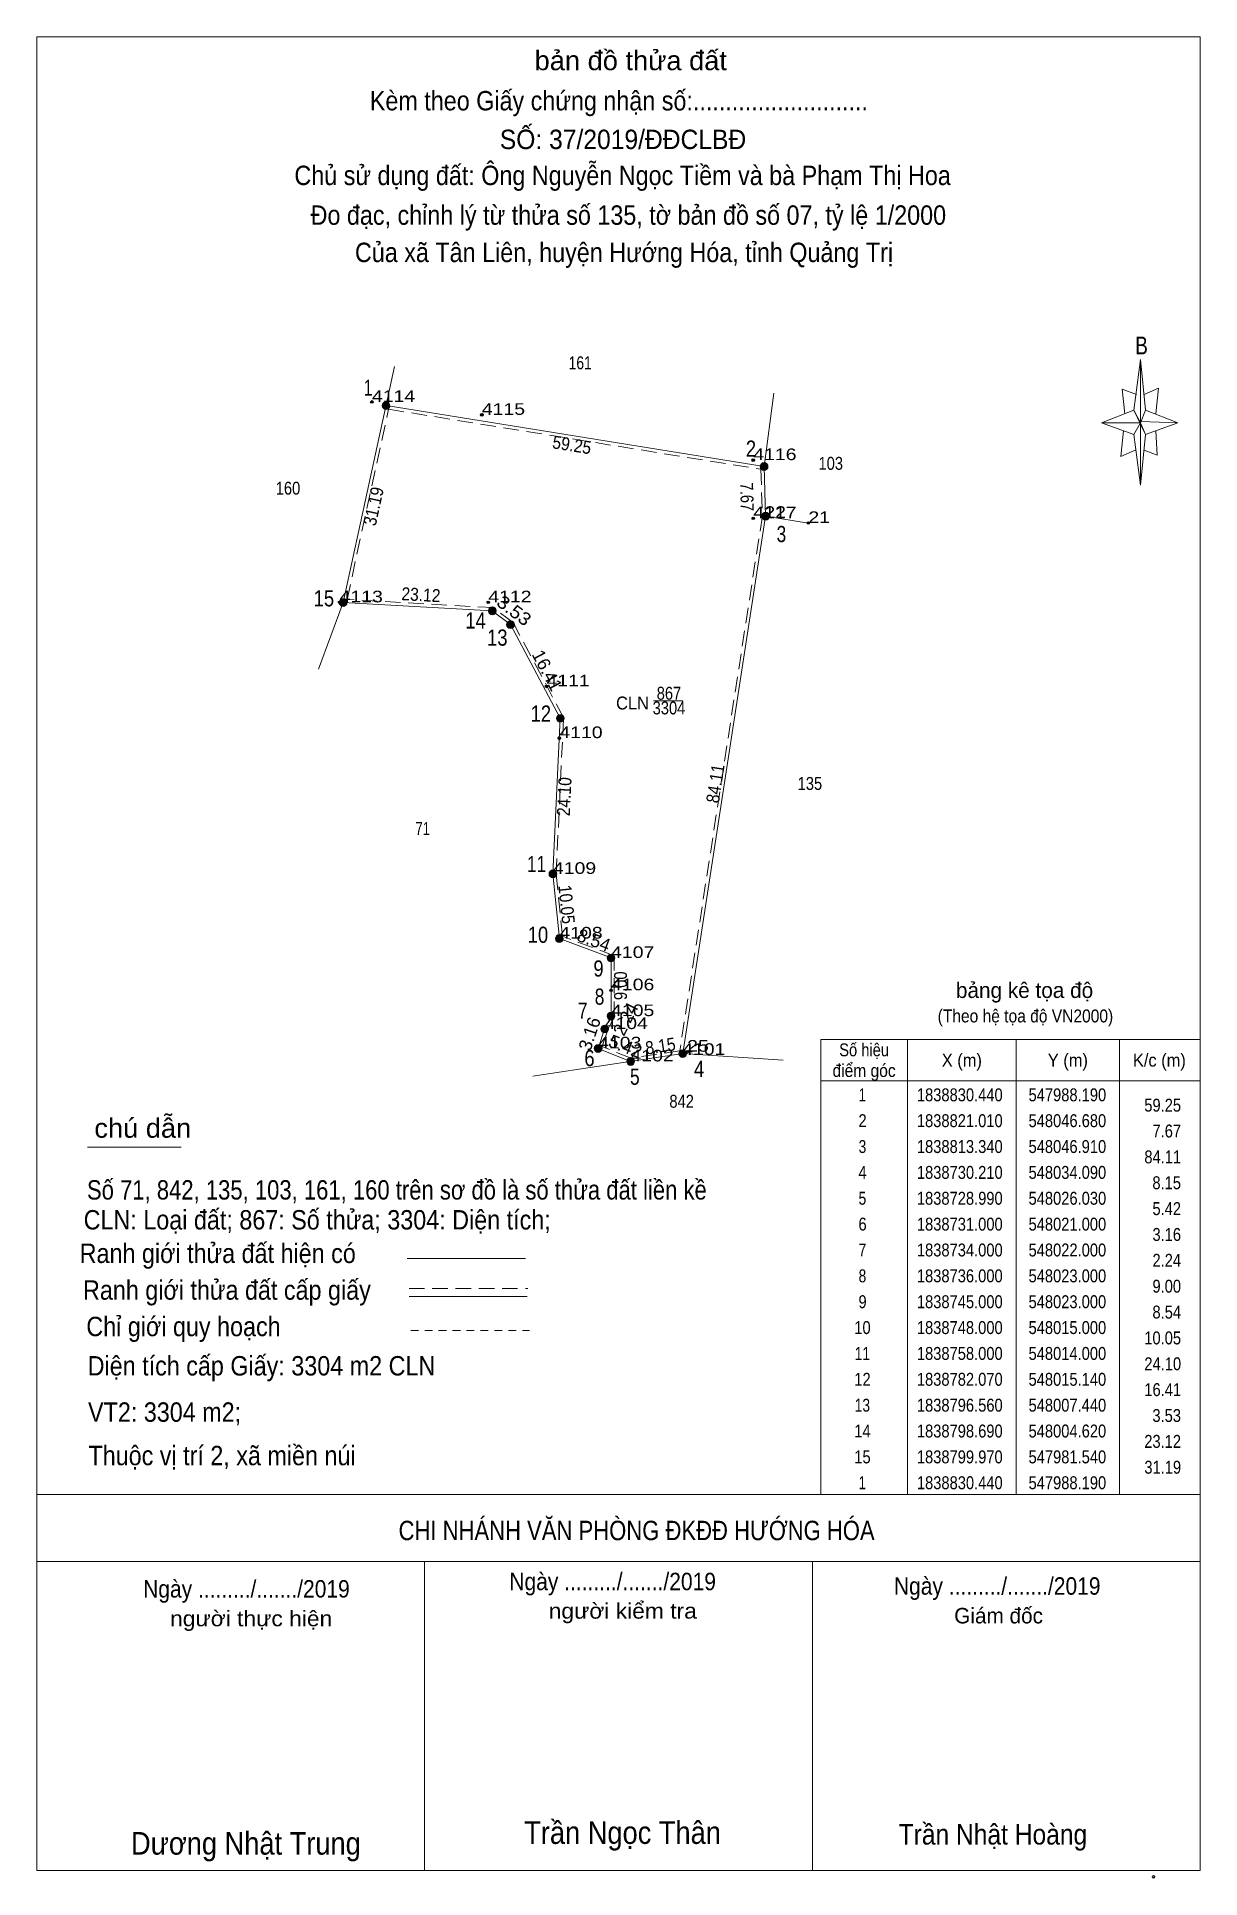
# Model space of a CAD drawing. Header units: metres. Extents: x 546866 to 548114, y 1838251 to 1838887.
# Drawn here: x 547934.2 to 548114.2, y 1838602.7 to 1838887.5 of the extents above.
import ezdxf
from ezdxf.enums import TextEntityAlignment as Align

# ---------------------------------------------------------------- set-up
doc = ezdxf.new("R2010")
doc.units = ezdxf.units.M
doc.header["$LTSCALE"] = 0.8
doc.header["$PDMODE"] = 32
doc.header["$PDSIZE"] = 0.4
doc.linetypes.add('MEDIUM_DASHED', pattern=[4.5, 3, -1.5])
doc.linetypes.add('SHORT_DASHED', pattern=[2.7, 1.5, -1.2])
for name, color, linetype, lineweight in [('1', 7, 'MEDIUM_DASHED', 13), ('10', 7, 'Continuous', 13), ('17', 7, 'Continuous', 13), ('5', 7, 'Continuous', 13), ('55', 7, 'Continuous', 13), ('6', 7, 'Continuous', 13), ('63', 7, 'Continuous', 13)]:
    doc.layers.add(name, color=color, linetype=linetype, lineweight=lineweight)
for name, color, linetype in [('12', 7, 'Continuous'), ('28', 7, 'Continuous'), ('7', 7, 'Continuous')]:
    doc.layers.add(name, color=color, linetype=linetype)

msp = doc.modelspace()

# ---------------------------------------------------------------- hatches: boundary and pattern name
at = {"layer": '63'}
for points in [[(547988.79, 1838830.44, 1), (547987.59, 1838830.44, 1)], [(548047.28, 1838821.01, 1), (548046.08, 1838821.01, 1)], [(548047.51, 1838813.34, 1), (548046.31, 1838813.34, 1)], [(547982.14, 1838799.97, 1), (547980.94, 1838799.97, 1)], [(548005.22, 1838798.69, 1), (548004.02, 1838798.69, 1)], [(548008.04, 1838796.56, 1), (548006.84, 1838796.56, 1)], [(548015.74, 1838782.07, 1), (548014.54, 1838782.07, 1)], [(548014.6, 1838758, 1), (548013.4, 1838758, 1)], [(548015.6, 1838748, 1), (548014.4, 1838748, 1)], [(548023.6, 1838745, 1), (548022.4, 1838745, 1)], [(548022.6, 1838734, 1), (548021.4, 1838734, 1)], [(548023.6, 1838736, 1), (548022.4, 1838736, 1)], [(548021.6, 1838731, 1), (548020.4, 1838731, 1)], [(548026.63, 1838728.99, 1), (548025.43, 1838728.99, 1)], [(548034.69, 1838730.21, 1), (548033.49, 1838730.21, 1)]]:
    msp.add_hatch(color=256, dxfattribs=at).paths.add_polyline_path(points)

# ---------------------------------------------------------------- linework, layer by layer
at = {"layer": '1'}
msp.add_lwpolyline([(547988.58, 1838829.87), (548046.19, 1838820.58), (548046.41, 1838813.37), (548033.65, 1838730.65), (548026.09, 1838729.5), (548021.62, 1838731.29), (548022.46, 1838733.81), (548023.5, 1838735.88), (548023.5, 1838745.35), (548015.47, 1838748.36), (548014.5, 1838758.01), (548015.65, 1838782.18), (548007.83, 1838796.89), (548004.8, 1838799.18), (547982.15, 1838800.44)], close=True, dxfattribs=at)
at = {"layer": '10'}
msp.add_lwpolyline([(548049.61, 1838729.18), (548034.09, 1838730.21), (548010.89, 1838726.7)], dxfattribs=at)
at = {"layer": '17'}
msp.add_line((547941.99, 1838715.73), (547956.47, 1838715.73), dxfattribs=at)
at = {"layer": '5'}
for p, q in [((547934.15, 1838603.87), (547934.15, 1838887.47)), ((548103.89, 1838829.75), (548104.89, 1838837.55)), ((548105.69, 1838829.75), (548110.69, 1838827.75)), ((548103.89, 1838825.95), (548098.89, 1838827.75)), ((548105.69, 1838825.95), (548104.89, 1838818.15)), ((548107.29, 1838826.55), (548107.49, 1838822.75)), ((548107.49, 1838822.75), (548105.49, 1838823.55)), ((547994.15, 1838603.87), (547994.15, 1838651.67)), ((548054.15, 1838603.87), (548054.15, 1838651.67))]:
    msp.add_line(p, q, dxfattribs=at)
for points in [[(547934.15, 1838887.47), (548114.15, 1838887.47), (548114.15, 1838603.87)], [(548104.29, 1838832.15), (548102.09, 1838832.95), (548102.49, 1838829.15)], [(548105.49, 1838832.15), (548107.69, 1838833.15), (548107.29, 1838829.15)], [(548104.89, 1838827.75), (548103.89, 1838829.75), (548098.89, 1838827.75)], [(548102.29, 1838826.55), (548101.89, 1838822.55), (548104.09, 1838823.55)], [(548104.89, 1838827.75), (548105.69, 1838825.95), (548110.69, 1838827.75)]]:
    msp.add_lwpolyline(points, dxfattribs=at)
for points in [[(548104.89, 1838837.55), (548105.69, 1838829.75), (548104.89, 1838827.75)], [(548104.89, 1838827.75), (548098.89, 1838827.75), (548103.89, 1838829.75), (548105.69, 1838825.95), (548110.69, 1838827.75), (548104.89, 1838827.95)], [(548104.89, 1838827.75), (548104.89, 1838818.15), (548103.89, 1838825.95)]]:
    msp.add_lwpolyline(points, close=True, dxfattribs=at)
at = {"layer": '55'}
for p, q in [((548046.68, 1838821.01), (547988.19, 1838830.44)), ((548046.68, 1838821.01), (548046.91, 1838813.34)), ((548034.09, 1838730.21), (548046.91, 1838813.34)), ((548046.91, 1838813.34), (548053.53, 1838812.27))]:
    msp.add_line(p, q, dxfattribs=at)
for points in [[(547989.51, 1838836.5), (547981.54, 1838799.97), (548004.62, 1838798.69), (548007.44, 1838796.56), (548015.14, 1838782.07), (548014, 1838758), (548015, 1838748), (548023, 1838745), (548023, 1838736), (548022, 1838734), (548021, 1838731), (548026.03, 1838728.99)], [(548014, 1838758), (548015, 1838748), (548023, 1838745), (548023, 1838740), (548023, 1838736), (548022, 1838734), (548021, 1838731), (548026.03, 1838728.99)]]:
    msp.add_lwpolyline(points, dxfattribs=at)
at = {"layer": '6'}
for p, q in [((547991.46, 1838698.52), (548009.74, 1838698.52)), ((547991.74, 1838692.66), (548010.02, 1838692.66)), ((547934.15, 1838661.99), (548114.15, 1838661.99)), ((547934.15, 1838651.67), (548114.15, 1838651.67)), ((548114.15, 1838603.87), (547934.15, 1838603.87))]:
    msp.add_line(p, q, dxfattribs=at)
at = {"layer": '6', "linetype": 'MEDIUM_DASHED'}
msp.add_line((547991.74, 1838693.9), (548010.14, 1838693.9), dxfattribs=at)
at = {"layer": '6'}
msp.add_point((548106.93, 1838602.87), dxfattribs=at)
at = {"layer": '63'}
for p, q in [((548046.68, 1838821.01), (548048.2, 1838832.37)), ((547981.54, 1838799.97), (547977.71, 1838789.69)), ((548029.57, 1838784.76), (548034.09, 1838784.76)), ((548068.87, 1838732.39), (548068.87, 1838661.99)), ((548085.67, 1838732.39), (548085.67, 1838661.99)), ((548101.67, 1838732.39), (548101.67, 1838661.99)), ((548055.43, 1838725.99), (548114.15, 1838725.99))]:
    msp.add_line(p, q, dxfattribs=at)
at = {"layer": '63', "linetype": 'SHORT_DASHED'}
msp.add_line((547992, 1838687.4), (548010.4, 1838687.4), dxfattribs=at)
at = {"layer": '63'}
msp.add_lwpolyline([(548055.43, 1838732.39), (548114.15, 1838732.39), (548114.15, 1838661.99), (548055.43, 1838661.99)], close=True, dxfattribs=at)
for centre in [(547988.19, 1838830.44), (548046.68, 1838821.01), (548046.91, 1838813.34), (547981.54, 1838799.97), (548004.62, 1838798.69), (548007.44, 1838796.56), (548015.14, 1838782.07), (548014, 1838758), (548015, 1838748), (548023, 1838745), (548022, 1838734), (548023, 1838736), (548021, 1838731), (548026.03, 1838728.99), (548034.09, 1838730.21)]:
    msp.add_circle(centre, 0.6, dxfattribs=at)
at = {"layer": '7'}
for p in [(547986, 1838831), (548003, 1838829), (548045, 1838822), (548045, 1838813), (548046.72, 1838813.06), (548053.53, 1838812.27), (547981, 1838800), (548004, 1838800), (548013, 1838787), (548015, 1838779), (548014, 1838758), (548015, 1838748), (548023, 1838745), (548023, 1838740), (548023, 1838736), (548022, 1838734), (548021, 1838731), (548026, 1838729), (548034, 1838730), (548034.77, 1838730.5)]:
    msp.add_point(p, dxfattribs=at)

# ---------------------------------------------------------------- texts
at = {"layer": '1'}
for s, width, p in [('161', 0.8, (548018.225, 1838836.05)), ('103', 0.85, (548056.99, 1838820.5)), ('160', 0.85, (547973.015, 1838816.66)), ('867', 0.85, (548031.96, 1838784.94)), ('CLN', 0.95, (548026.315, 1838783.43)), ('3304', 0.85, (548031.96, 1838782.67)), ('135', 0.85, (548053.765, 1838770.99)), ('71', 0.75, (547993.85, 1838764.03)), ('842', 0.85, (548033.92, 1838721.83))]:
    msp.add_text(s, height=2, dxfattribs=dict(at, width=width)).set_placement(p, align=Align.CENTER)
at = {"layer": '12', "width": 1.25}
for s, p in [('4114', (547986, 1838831)), ('4115', (548003, 1838829)), ('4116', (548045, 1838822)), ('4117', (548045, 1838813)), ('22', (548046.72, 1838813.06)), ('22', (548046.72, 1838813.06)), ('21', (548053.53, 1838812.27)), ('21', (548053.53, 1838812.27)), ('4113', (547981, 1838800)), ('4112', (548004, 1838800)), ('4111', (548013, 1838787)), ('4110', (548015, 1838779)), ('4109', (548014, 1838758)), ('4108', (548015, 1838748)), ('4107', (548023, 1838745)), ('4106', (548023, 1838740)), ('4105', (548023, 1838736)), ('4104', (548022, 1838734)), ('4103', (548021, 1838731)), ('4101', (548034, 1838730)), ('25', (548034.77, 1838730.5)), ('25', (548034.77, 1838730.5)), ('4102', (548026, 1838729))]:
    msp.add_text(s, height=1.8, dxfattribs=at).set_placement(p)
at = {"layer": '28'}
msp.add_text('bảng kê tọa độ', height=2.4, dxfattribs=at).set_placement((548086.975, 1838738.81), align=Align.CENTER)
at = {"layer": '28', "width": 0.9}
msp.add_text('(Theo hệ tọa độ VN2000)', height=2, dxfattribs=at).set_placement((548087.11, 1838735.03), align=Align.CENTER)
at = {"layer": '5'}
for s, height, width, p in [('bản đồ thửa đất', 3, 1.05, (548026.05, 1838882.31)), ('Kèm theo Giấy chứng nhận số:...........................', 3, 0.9, (548024.21, 1838876.09)), ('SỐ: 37/2019/ĐĐCLBĐ', 3, 0.95, (548024.85, 1838870.11)), ('Chủ sử dụng đất: Ông Nguyễn Ngọc Tiềm và bà Phạm Thị Hoa', 3, 0.9, (548024.785, 1838864.54)), ('Đo đạc, chỉnh lý từ thửa số 135, tờ bản đồ số 07, tỷ lệ 1/2000', 3, 0.9, (548025.675, 1838858.4)), ('Của xã Tân Liên, huyện Hướng Hóa, tỉnh Quảng Trị', 3, 0.9, (548025.005, 1838852.63)), ('B', 2.755, 0.8, (548105.075, 1838838.35))]:
    msp.add_text(s, height=height, dxfattribs=dict(at, width=width)).set_placement(p, align=Align.CENTER)
at = {"layer": '6'}
for s, height, width, p in [('chú dẫn', 3, 1.05, (547950.545, 1838717.19)), ('Ranh giới thửa đất hiện có ', 3, 0.9, (547962.645, 1838697.82)), ('Ranh giới thửa đất cấp giấy', 3, 0.9, (547963.565, 1838692.14)), ('Chỉ giới quy hoạch', 3, 0.9, (547956.845, 1838686.5)), ('CHI NHÁNH VĂN PHÒNG ĐKĐĐ HƯỚNG HÓA', 3, 0.85, (548026.95, 1838654.95)), ('Ngày ........./......./2019', 2.7, 0.9, (547966.585, 1838646.07)), ('Ngày ........./......./2019', 2.7, 0.9, (548023.245, 1838647.21)), ('Ngày ........./......./2019', 2.7, 0.9, (548082.745, 1838646.51)), ('người thực hiện', 2.4, 1.1, (547967.315, 1838641.63)), ('người kiểm tra', 2.4, 1.1, (548024.81, 1838642.81)), ('Trần Ngọc Thân', 3.5, 0.9, (548024.78, 1838607.97)), ('Dương Nhật Trung', 3.5, 0.9, (547966.5, 1838606.31)), ('Trần Nhật Hoàng', 3.16, 0.9, (548082.08, 1838607.87))]:
    msp.add_text(s, height=height, dxfattribs=dict(at, width=width)).set_placement(p, align=Align.CENTER)
for s, width, p in [('Số 71, 842, 135, 103, 161, 160 trên sơ đồ là số thửa đất liền kề', 0.85, (547941.91, 1838707.63)), ('CLN: Loại đất; 867: Số thửa; 3304: Diện tích;', 0.9, (547941.4, 1838703)), ('Diện tích cấp Giấy: 3304 m2 CLN', 0.9, (547942.02, 1838680.42)), ('VT2: 3304 m2; ', 0.9, (547942.08, 1838673.26)), ('Thuộc vị trí 2, xã miền núi', 0.9, (547942.14, 1838666.54))]:
    msp.add_text(s, height=3, dxfattribs=dict(at, width=width)).set_placement(p)
msp.add_text('Giám đốc', height=2.4, dxfattribs=at).set_placement((548082.96, 1838642.07), align=Align.CENTER)
at = {"layer": '63'}
for s, height, width, p in [(' 1', 2.5, 0.75, (547986.11, 1838831.96)), (' 2', 2.5, 0.85, (548045.43, 1838822.53)), (' 3', 2.5, 0.8, (548050.1, 1838809.32)), (' 15', 2.5, 0.85, (547980.15, 1838799.38)), (' 14', 2.5, 0.85, (548003.61, 1838795.95)), (' 13', 2.5, 0.85, (548006.98, 1838793.3)), (' 12', 2.5, 0.85, (548013.72, 1838781.55)), (' 11', 2.5, 0.8, (548012.96, 1838758.27)), (' 10', 2.5, 0.85, (548013.27, 1838747.34)), (' 9', 2.5, 0.85, (548021.85, 1838742.12)), (' 8', 2.5, 0.8, (548021.96, 1838737.77)), (' 7', 2.5, 0.8, (548019.36, 1838735.59)), (' 6', 2.5, 0.85, (548020.45, 1838728.26)), (' 4', 2.5, 0.85, (548037.42, 1838726.6)), (' 5', 2.5, 0.8, (548027.42, 1838725.38)), ('59.25', 2, 0.85, (548111.19, 1838721.23)), ('7.67', 2, 0.85, (548111.19, 1838717.23)), ('84.11', 2, 0.85, (548111.2, 1838713.23)), ('8.15', 2, 0.85, (548111.18, 1838709.23)), ('5.42', 2, 0.85, (548111.19, 1838705.23)), ('3.16', 2, 0.85, (548111.19, 1838701.23)), ('2.24', 2, 0.85, (548111.19, 1838697.23)), ('9.00', 2, 0.85, (548111.19, 1838693.23)), ('8.54', 2, 0.85, (548111.19, 1838689.23)), ('10.05', 2, 0.85, (548111.19, 1838685.23)), ('24.10', 2, 0.85, (548111.2, 1838681.23)), ('16.41', 2, 0.85, (548111.2, 1838677.23)), ('3.53', 2, 0.85, (548111.18, 1838673.23)), ('23.12', 2, 0.85, (548111.19, 1838669.23)), ('31.19', 2, 0.85, (548111.2, 1838665.23))]:
    msp.add_text(s, height=height, dxfattribs=dict(at, width=width)).set_placement(p, align=Align.RIGHT)
for s, rotation, width, p in [('59.25', 350.841, 0.9, (548016.7858, 1838823.3686)), ('31.19', 77.688, 0.9, (547987.2228, 1838814.6468)), ('7.67', 271.718, 0.85, (548043.0273, 1838816.295)), ('23.12', 356.826, 0.9, (547993.5296, 1838800.1864)), ('3.53', 322.936, 1.1, (548007.3973, 1838797.9295)), ('84.11', 81.233, 0.9, (548040.1199, 1838771.8276)), ('24.10', 87.288, 0.9, (548016.7496, 1838769.9077)), ('10.05', 275.711, 0.9, (548015.135, 1838753.1895)), ('9.00', 90, 0.85, (548025.46, 1838740.7)), ('8.15', 8.607, 0.9, (548030.7853, 1838730.4035))]:
    msp.add_text(s, height=2, rotation=rotation, dxfattribs=dict(at, width=width)).set_placement(p, align=Align.CENTER)
for s, rotation, p in [('16.41', 297.986, (548012.2401, 1838789.0143)), ('8.54', 339.444, (548019.9789, 1838746.8179)), ('2.24', 63.435, (548026.1489, 1838735.1078)), ('3.16', 71.565, (548020.6246, 1838732.9538)), ('5.42', 338.218, (548024.8489, 1838730.4074))]:
    msp.add_text(s, height=2, rotation=rotation, dxfattribs=at).set_placement(p, align=Align.CENTER)
for s, width, p in [('Số hiệu', 0.85, (548062.155, 1838729.79)), ('điểm góc', 0.9, (548062.15, 1838726.59)), ('X (m)', 0.95, (548077.275, 1838728.19)), ('Y (m)', 0.95, (548093.675, 1838728.19)), ('K/c (m)', 0.95, (548107.835, 1838728.19)), (' 1', 0.75, (548061.59, 1838722.83)), ('1838830.440', 0.85, (548076.955, 1838722.83)), ('547988.190', 0.85, (548093.6, 1838722.83)), (' 2', 0.85, (548061.595, 1838718.83)), ('1838821.010', 0.85, (548076.955, 1838718.83)), ('548046.680', 0.85, (548093.6, 1838718.83)), (' 3', 0.8, (548061.595, 1838714.83)), ('1838813.340', 0.85, (548076.955, 1838714.83)), ('548046.910', 0.85, (548093.6, 1838714.83)), (' 4', 0.85, (548061.59, 1838710.83)), ('1838730.210', 0.85, (548076.955, 1838710.83)), ('548034.090', 0.85, (548093.6, 1838710.83)), (' 5', 0.8, (548061.59, 1838706.83)), ('1838728.990', 0.85, (548076.955, 1838706.83)), ('548026.030', 0.85, (548093.6, 1838706.83)), (' 6', 0.85, (548061.595, 1838702.83)), ('1838731.000', 0.85, (548076.955, 1838702.83)), ('548021.000', 0.85, (548093.6, 1838702.83)), (' 7', 0.8, (548061.595, 1838698.83)), ('1838734.000', 0.85, (548076.955, 1838698.83)), ('548022.000', 0.85, (548093.6, 1838698.83)), (' 8', 0.8, (548061.595, 1838694.83)), ('1838736.000', 0.85, (548076.955, 1838694.83)), ('548023.000', 0.85, (548093.6, 1838694.83)), (' 9', 0.85, (548061.595, 1838690.83)), ('1838745.000', 0.85, (548076.955, 1838690.83)), ('548023.000', 0.85, (548093.6, 1838690.83)), (' 10', 0.85, (548061.585, 1838686.83)), ('1838748.000', 0.85, (548076.955, 1838686.83)), ('548015.000', 0.85, (548093.6, 1838686.83)), (' 11', 0.8, (548061.595, 1838682.83)), ('1838758.000', 0.85, (548076.955, 1838682.83)), ('548014.000', 0.85, (548093.6, 1838682.83)), (' 12', 0.85, (548061.59, 1838678.83)), ('1838782.070', 0.85, (548076.955, 1838678.83)), ('548015.140', 0.85, (548093.6, 1838678.83)), (' 13', 0.8, (548061.59, 1838674.83)), ('1838796.560', 0.85, (548076.955, 1838674.83)), ('548007.440', 0.85, (548093.6, 1838674.83)), (' 14', 0.85, (548061.585, 1838670.83)), ('1838798.690', 0.85, (548076.955, 1838670.83)), ('548004.620', 0.85, (548093.6, 1838670.83)), (' 15', 0.85, (548061.585, 1838666.83)), ('1838799.970', 0.85, (548076.955, 1838666.83)), ('547981.540', 0.85, (548093.6, 1838666.83)), (' 1', 0.75, (548061.59, 1838662.83)), ('1838830.440', 0.85, (548076.955, 1838662.83)), ('547988.190', 0.85, (548093.6, 1838662.83))]:
    msp.add_text(s, height=2, dxfattribs=dict(at, width=width)).set_placement(p, align=Align.CENTER)

doc.saveas('drawing.dxf')
